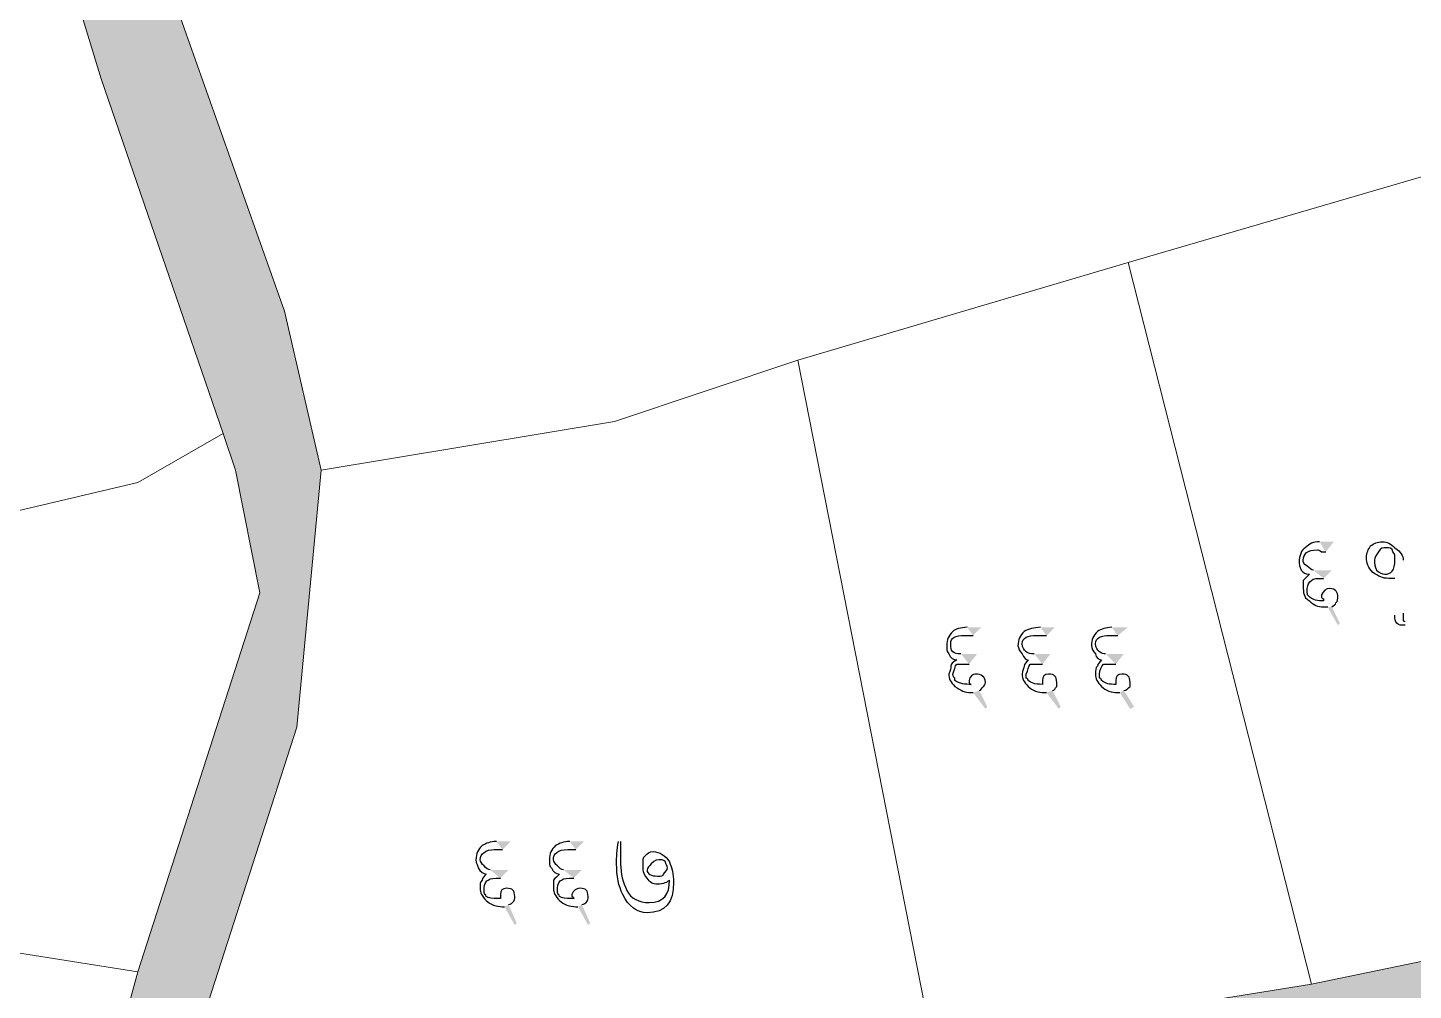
# Model space of a CAD drawing. Header units: metres. Extents: x 345912 to 349030, y 3061206 to 3061792.
# Drawn here: x 345958.47 to 345993.01, y 3061323.17 to 3061347.15 of the extents above; entities that cross this region are included whole.
import ezdxf

# ---------------------------------------------------------------- set-up
doc = ezdxf.new("R2010")
doc.units = ezdxf.units.M
doc.header["$MEASUREMENT"] = 0
doc.layers.add('PDF5_Geometry', color=7, linetype='Continuous')
doc.layers.add('PDF5_Solid Fills', color=7, linetype='Continuous')

msp = doc.modelspace()

# ---------------------------------------------------------------- hatches: boundary and pattern name
at = {"layer": 'PDF5_Solid Fills', "true_color": 0xc3c3c3, "transparency": 33554531}
h = msp.add_hatch(color=9, dxfattribs=at)
h.paths.add_polyline_path([(346031.62094, 3061309.60243), (346025.52494, 3061309.29763), (346024.61054, 3061318.44163), (346023.69614, 3061323.62323), (346029.48734, 3061324.84243), (346029.79214, 3061324.84243), (346030.70654, 3061319.66083), (346031.01134, 3061315.69843)], flags=0)
h.paths.add_polyline_path([(346033.75454, 3061286.43763), (346027.35374, 3061286.13283), (346026.43934, 3061296.19123), (346032.84014, 3061296.19123)], flags=0)
h.paths.add_polyline_path([(346007.84654, 3061320.88003), (346001.75053, 3061319.66083), (346000.83614, 3061319.35603), (345993.21614, 3061318.13683), (345983.76734, 3061316.30803), (345983.46254, 3061316.30803), (345961.21214, 3061312.04083), (345962.12653, 3061318.13683), (345981.02414, 3061321.79443), (345990.47293, 3061323.31843), (345999.31213, 3061325.14723), (346008.45614, 3061326.67123)], flags=0)
h.paths.add_polyline_path([(346037.41214, 3061326.36643), (346034.05934, 3061325.75683), (346034.05934, 3061326.06163), (346033.75454, 3061328.80483), (346037.10734, 3061329.41443)], flags=0)
h.paths.add_polyline_path([(346023.69614, 3061323.62323), (346015.46654, 3061322.09923), (346015.16174, 3061322.09923), (346014.85694, 3061322.09923), (346014.24734, 3061321.79443), (346007.84654, 3061320.88003), (346008.45614, 3061326.67123), (346018.81934, 3061328.80483), (346019.12414, 3061328.80483), (346019.42893, 3061329.10963), (346019.73374, 3061329.10963), (346020.03854, 3061329.10963), (346022.47694, 3061329.71923)], flags=0)
h.paths.add_polyline_path([(346029.48734, 3061324.84243), (346023.69614, 3061323.62323), (346022.47694, 3061329.71923), (346026.74414, 3061330.63363), (346028.57294, 3061330.93843), (346029.18254, 3061325.14723)], flags=0)
h.paths.add_polyline_path([(346033.75454, 3061328.80483), (346034.05934, 3061326.06163), (346034.05934, 3061325.75683), (346029.48734, 3061324.84243), (346029.18254, 3061325.14723), (346028.57294, 3061330.93843), (346030.70654, 3061331.24323), (346033.44974, 3061331.54803), (346033.44974, 3061330.93843)], flags=0)
h.paths.add_polyline_path([(346037.10734, 3061329.41443), (346033.75454, 3061328.80483), (346033.44974, 3061330.93843), (346033.44974, 3061331.54803), (346036.80254, 3061332.15763)], flags=0)
h.paths.add_polyline_path([(346125.80414, 3061271.19763), (346124.88974, 3061272.41683), (346122.14653, 3061274.85523), (346119.70814, 3061275.16003), (346113.61213, 3061277.29363), (346104.46814, 3061280.03683), (346097.76254, 3061281.56083), (346092.58094, 3061281.56083), (346089.53293, 3061281.25603), (346087.39933, 3061280.34163), (346079.16973, 3061276.07443), (346073.07373, 3061271.80723), (346070.94013, 3061271.19763), (345957.24973, 3061271.19763), (345956.94494, 3061272.41683), (345956.94494, 3061274.55043), (345957.85933, 3061287.96163), (345958.16414, 3061289.79043), (345958.16414, 3061296.19123), (345958.46894, 3061304.42083), (345959.38333, 3061311.12643), (345960.29774, 3061314.78403), (345960.29774, 3061320.27043), (345961.21214, 3061323.62323), (345964.26013, 3061333.07203), (345963.65053, 3061336.12003), (345963.34574, 3061337.03443), (345960.29774, 3061345.87363), (345956.94494, 3061356.84643), (345952.67774, 3061370.56243), (345952.67774, 3061373.91523), (345952.67774, 3061381.23043), (345949.93454, 3061391.59363), (345947.80094, 3061402.87124), (345945.05773, 3061411.40564), (345943.53373, 3061414.45363), (345940.48573, 3061418.11124), (345936.82814, 3061421.76883), (345932.86573, 3061427.56003), (345926.16013, 3061436.70403), (345924.63614, 3061440.36163), (345918.54013, 3061442.49523), (345914.57773, 3061443.40963), (345915.49213, 3061444.62883), (345924.33133, 3061441.88564), (345924.94094, 3061442.80003), (345924.33133, 3061448.28643), (345920.97853, 3061460.17363), (345917.32094, 3061466.87923), (345919.14974, 3061468.09844), (345923.11213, 3061460.47844), (345924.33133, 3061455.90643), (345926.46493, 3061446.76243), (345927.07454, 3061438.83763), (345930.12254, 3061435.18003), (345931.64653, 3061432.43683), (345936.82814, 3061424.81683), (345942.31454, 3061418.41603), (345944.75293, 3061415.06323), (345947.80094, 3061408.66243), (345949.93454, 3061401.04243), (345950.54414, 3061396.47043), (345954.20174, 3061382.14483), (345954.81134, 3061373.91523), (345955.11613, 3061371.17203), (345959.68814, 3061354.71283), (345964.86973, 3061340.08243), (345965.78414, 3061336.12003), (345965.17454, 3061329.71923), (345962.43134, 3061321.18483), (345962.12653, 3061318.13683), (345961.21214, 3061312.04083), (345960.90734, 3061307.77363), (345959.99293, 3061299.23923), (345959.68814, 3061287.65683), (345959.68814, 3061286.74243), (345959.38333, 3061285.52323), (345959.07854, 3061279.73203), (345958.77373, 3061275.46483), (345959.07854, 3061273.02643), (345959.38333, 3061271.19763), (346064.84414, 3061271.19763), (346065.75853, 3061271.50243), (346070.33053, 3061272.72163), (346075.20734, 3061274.85523), (346078.56013, 3061277.29363), (346085.87534, 3061281.25603), (346086.48494, 3061281.56083), (346087.39933, 3061281.86563), (346090.44734, 3061282.78003), (346097.45774, 3061282.78003), (346105.99214, 3061280.95123), (346116.05054, 3061278.20803), (346117.87933, 3061277.29363), (346118.79373, 3061276.98883), (346124.88974, 3061274.55043), (346127.32814, 3061272.41683), (346127.63293, 3061272.11203), (346128.24254, 3061271.19763)], flags=0)
h.paths.add_polyline_path([(346032.84014, 3061296.19123), (346026.43934, 3061296.19123), (346025.52494, 3061309.29763), (346031.62094, 3061309.60243), (346031.92574, 3061307.77363), (346032.53534, 3061298.02003)], flags=0)
h = msp.add_hatch(color=9, dxfattribs=at)
h.paths.add_polyline_path([(346031.62094, 3061309.60243), (346025.52494, 3061309.29763), (346024.61054, 3061318.44163), (346023.69614, 3061323.62323), (346029.48734, 3061324.84243), (346029.79214, 3061324.84243), (346030.70654, 3061319.66083), (346031.01134, 3061315.69843)], flags=0)
h.paths.add_polyline_path([(346033.75454, 3061286.43763), (346027.35374, 3061286.13283), (346026.43934, 3061296.19123), (346032.84014, 3061296.19123)], flags=0)
h.paths.add_polyline_path([(346007.84654, 3061320.88003), (346001.75053, 3061319.66083), (346000.83614, 3061319.35603), (345993.21614, 3061318.13683), (345983.76734, 3061316.30803), (345983.46254, 3061316.30803), (345961.21214, 3061312.04083), (345962.12653, 3061318.13683), (345981.02414, 3061321.79443), (345990.47293, 3061323.31843), (345999.31213, 3061325.14723), (346008.45614, 3061326.67123)], flags=0)
h.paths.add_polyline_path([(346037.41214, 3061326.36643), (346034.05934, 3061325.75683), (346034.05934, 3061326.06163), (346033.75454, 3061328.80483), (346037.10734, 3061329.41443)], flags=0)
h.paths.add_polyline_path([(346023.69614, 3061323.62323), (346015.46654, 3061322.09923), (346015.16174, 3061322.09923), (346014.85694, 3061322.09923), (346014.24734, 3061321.79443), (346007.84654, 3061320.88003), (346008.45614, 3061326.67123), (346018.81934, 3061328.80483), (346019.12414, 3061328.80483), (346019.42893, 3061329.10963), (346019.73374, 3061329.10963), (346020.03854, 3061329.10963), (346022.47694, 3061329.71923)], flags=0)
h.paths.add_polyline_path([(346029.48734, 3061324.84243), (346023.69614, 3061323.62323), (346022.47694, 3061329.71923), (346026.74414, 3061330.63363), (346028.57294, 3061330.93843), (346029.18254, 3061325.14723)], flags=0)
h.paths.add_polyline_path([(346033.75454, 3061328.80483), (346034.05934, 3061326.06163), (346034.05934, 3061325.75683), (346029.48734, 3061324.84243), (346029.18254, 3061325.14723), (346028.57294, 3061330.93843), (346030.70654, 3061331.24323), (346033.44974, 3061331.54803), (346033.44974, 3061330.93843)], flags=0)
h.paths.add_polyline_path([(346037.10734, 3061329.41443), (346033.75454, 3061328.80483), (346033.44974, 3061330.93843), (346033.44974, 3061331.54803), (346036.80254, 3061332.15763)], flags=0)
h.paths.add_polyline_path([(346125.80414, 3061271.19763), (346124.88974, 3061272.41683), (346122.14653, 3061274.85523), (346119.70814, 3061275.16003), (346113.61213, 3061277.29363), (346104.46814, 3061280.03683), (346097.76254, 3061281.56083), (346092.58094, 3061281.56083), (346089.53293, 3061281.25603), (346087.39933, 3061280.34163), (346079.16973, 3061276.07443), (346073.07373, 3061271.80723), (346070.94013, 3061271.19763), (345957.24973, 3061271.19763), (345956.94494, 3061272.41683), (345956.94494, 3061274.55043), (345957.85933, 3061287.96163), (345958.16414, 3061289.79043), (345958.16414, 3061296.19123), (345958.46894, 3061304.42083), (345959.38333, 3061311.12643), (345960.29774, 3061314.78403), (345960.29774, 3061320.27043), (345961.21214, 3061323.62323), (345964.26013, 3061333.07203), (345963.65053, 3061336.12003), (345963.34574, 3061337.03443), (345960.29774, 3061345.87363), (345956.94494, 3061356.84643), (345952.67774, 3061370.56243), (345952.67774, 3061373.91523), (345952.67774, 3061381.23043), (345949.93454, 3061391.59363), (345947.80094, 3061402.87124), (345945.05773, 3061411.40564), (345943.53373, 3061414.45363), (345940.48573, 3061418.11124), (345936.82814, 3061421.76883), (345932.86573, 3061427.56003), (345926.16013, 3061436.70403), (345924.63614, 3061440.36163), (345918.54013, 3061442.49523), (345914.57773, 3061443.40963), (345915.49213, 3061444.62883), (345924.33133, 3061441.88564), (345924.94094, 3061442.80003), (345924.33133, 3061448.28643), (345920.97853, 3061460.17363), (345917.32094, 3061466.87923), (345919.14974, 3061468.09844), (345923.11213, 3061460.47844), (345924.33133, 3061455.90643), (345926.46493, 3061446.76243), (345927.07454, 3061438.83763), (345930.12254, 3061435.18003), (345931.64653, 3061432.43683), (345936.82814, 3061424.81683), (345942.31454, 3061418.41603), (345944.75293, 3061415.06323), (345947.80094, 3061408.66243), (345949.93454, 3061401.04243), (345950.54414, 3061396.47043), (345954.20174, 3061382.14483), (345954.81134, 3061373.91523), (345955.11613, 3061371.17203), (345959.68814, 3061354.71283), (345964.86973, 3061340.08243), (345965.78414, 3061336.12003), (345965.17454, 3061329.71923), (345962.43134, 3061321.18483), (345962.12653, 3061318.13683), (345961.21214, 3061312.04083), (345960.90734, 3061307.77363), (345959.99293, 3061299.23923), (345959.68814, 3061287.65683), (345959.68814, 3061286.74243), (345959.38333, 3061285.52323), (345959.07854, 3061279.73203), (345958.77373, 3061275.46483), (345959.07854, 3061273.02643), (345959.38333, 3061271.19763), (346064.84414, 3061271.19763), (346065.75853, 3061271.50243), (346070.33053, 3061272.72163), (346075.20734, 3061274.85523), (346078.56013, 3061277.29363), (346085.87534, 3061281.25603), (346086.48494, 3061281.56083), (346087.39933, 3061281.86563), (346090.44734, 3061282.78003), (346097.45774, 3061282.78003), (346105.99214, 3061280.95123), (346116.05054, 3061278.20803), (346117.87933, 3061277.29363), (346118.79373, 3061276.98883), (346124.88974, 3061274.55043), (346127.32814, 3061272.41683), (346127.63293, 3061272.11203), (346128.24254, 3061271.19763)], flags=0)
h.paths.add_polyline_path([(346032.84014, 3061296.19123), (346026.43934, 3061296.19123), (346025.52494, 3061309.29763), (346031.62094, 3061309.60243), (346031.92574, 3061307.77363), (346032.53534, 3061298.02003)], flags=0)
at = {"layer": 'PDF5_Solid Fills', "transparency": 33554559}
h = msp.add_hatch(color=256, dxfattribs=at)
h.paths.add_polyline_path([(345990.82854, 3061334.08803), (345991.03174, 3061334.34203), (345990.67614, 3061334.34203)], flags=0)
h.paths.add_polyline_path([(345990.87934, 3061332.71643), (345991.13334, 3061332.25923), (345991.18414, 3061332.31003), (345990.98094, 3061332.71643)], flags=0)
h.paths.add_polyline_path([(345990.77774, 3061333.42763), (345990.98094, 3061333.63083), (345990.52374, 3061333.63083)], flags=0)
h.paths.add_polyline_path([(345992.75894, 3061333.88483), (345992.75894, 3061332.56403)], flags=0)
h.paths.add_polyline_path([(345992.80974, 3061332.36083), (345992.80974, 3061332.25923)], flags=0)
h.paths.add_polyline_path([(345994.02894, 3061333.42763), (345994.79094, 3061332.71643)], flags=0)
h.paths.add_polyline_path([(345994.74014, 3061332.25923), (345994.53694, 3061332.41163)], flags=0)
h.paths.add_polyline_path([(345994.63854, 3061332.76723), (345993.77494, 3061333.58003)], flags=0)
h = msp.add_hatch(color=256, dxfattribs=at)
h.paths.add_polyline_path([(345982.04013, 3061332.00523), (345982.24334, 3061332.20844), (345981.88774, 3061332.20844)], flags=0)
h.paths.add_polyline_path([(345982.04013, 3061330.58284), (345982.34494, 3061330.17645), (345982.39574, 3061330.22724), (345982.19254, 3061330.63365)], flags=0)
h.paths.add_polyline_path([(345981.93854, 3061331.29403), (345982.14174, 3061331.54803), (345981.73534, 3061331.54803)], flags=0)
h.paths.add_polyline_path([(345983.86894, 3061332.00523), (345984.07214, 3061332.20844), (345983.71653, 3061332.20844)], flags=0)
h.paths.add_polyline_path([(345983.86894, 3061330.58284), (345984.17373, 3061330.17645), (345984.22454, 3061330.22724), (345984.02134, 3061330.63365)], flags=0)
h.paths.add_polyline_path([(345983.76733, 3061331.29403), (345983.97054, 3061331.54803), (345983.56414, 3061331.54803)], flags=0)
h.paths.add_polyline_path([(345985.64694, 3061332.00523), (345985.90094, 3061332.20844), (345985.49454, 3061332.20844)], flags=0)
h.paths.add_polyline_path([(345985.69774, 3061330.58284), (345985.95174, 3061330.17645), (345986.05334, 3061330.22724), (345985.79933, 3061330.63365)], flags=0)
h.paths.add_polyline_path([(345985.59614, 3061331.29403), (345985.79933, 3061331.54803), (345985.34214, 3061331.54803)], flags=0)
h = msp.add_hatch(color=256, dxfattribs=at)
h.paths.add_polyline_path([(345970.30534, 3061326.67123), (345970.50854, 3061326.87443), (345970.15294, 3061326.87443)], flags=0)
h.paths.add_polyline_path([(345970.35614, 3061325.24883), (345970.61014, 3061324.79163), (345970.66094, 3061324.84243), (345970.45774, 3061325.29963)], flags=0)
h.paths.add_polyline_path([(345970.25454, 3061325.96003), (345970.45774, 3061326.16323), (345970.00054, 3061326.16323)], flags=0)
h.paths.add_polyline_path([(345972.13414, 3061326.67123), (345972.33734, 3061326.87443), (345971.98174, 3061326.87443)], flags=0)
h.paths.add_polyline_path([(345972.18494, 3061325.24883), (345972.43894, 3061324.79163), (345972.48974, 3061324.84243), (345972.28654, 3061325.29963)], flags=0)
h.paths.add_polyline_path([(345972.08334, 3061325.96003), (345972.28654, 3061326.16323), (345971.82934, 3061326.16323)], flags=0)
h.paths.add_polyline_path([(345973.20094, 3061326.87443), (345973.25174, 3061326.87443)], flags=0)
h.paths.add_polyline_path([(345974.47094, 3061325.90923), (345974.47094, 3061325.90923)], flags=0)

# ---------------------------------------------------------------- linework, layer by layer
at = {"layer": 'PDF5_Geometry', "lineweight": 9}
for points in [[(346070.94013, 3061271.19763), (345957.24973, 3061271.19763), (345956.94494, 3061272.41683), (345956.94494, 3061274.55043), (345957.85933, 3061287.96163), (345958.16414, 3061289.79043), (345958.16414, 3061296.19123), (345958.46894, 3061304.42083), (345959.38333, 3061311.12643), (345960.29774, 3061314.78403), (345960.29774, 3061320.27043), (345961.21214, 3061323.62323), (345964.26013, 3061333.07203), (345963.65053, 3061336.12003), (345963.34574, 3061337.03443), (345960.29774, 3061345.87363), (345956.94494, 3061356.84643), (345952.67774, 3061370.56243), (345952.67774, 3061373.91523), (345952.67774, 3061381.23043), (345949.93454, 3061391.59363), (345947.80094, 3061402.87124)], [(346070.94013, 3061271.19763), (345957.24973, 3061271.19763), (345956.94494, 3061272.41683), (345956.94494, 3061274.55043), (345957.85933, 3061287.96163), (345958.16414, 3061289.79043), (345958.16414, 3061296.19123), (345958.46894, 3061304.42083), (345959.38333, 3061311.12643), (345960.29774, 3061314.78403), (345960.29774, 3061320.27043), (345961.21214, 3061323.62323), (345964.26013, 3061333.07203), (345963.65053, 3061336.12003), (345963.34574, 3061337.03443), (345960.29774, 3061345.87363), (345956.94494, 3061356.84643), (345952.67774, 3061370.56243), (345952.67774, 3061373.91523), (345952.67774, 3061381.23043), (345949.93454, 3061391.59363), (345947.80094, 3061402.87124)], [(345949.93454, 3061401.04243), (345950.54414, 3061396.47043), (345954.20174, 3061382.14483), (345954.81134, 3061373.91523), (345955.11613, 3061371.17203), (345959.68814, 3061354.71283), (345964.86973, 3061340.08243), (345965.78414, 3061336.12003), (345965.17454, 3061329.71923), (345962.43134, 3061321.18483), (345962.12653, 3061318.13683), (345961.21214, 3061312.04083), (345960.90734, 3061307.77363), (345959.99293, 3061299.23923), (345959.68814, 3061287.65683), (345959.68814, 3061286.74243), (345959.38333, 3061285.52323), (345959.07854, 3061279.73203), (345958.77373, 3061275.46483), (345959.07854, 3061273.02643), (345959.38333, 3061271.19763), (346064.84414, 3061271.19763)], [(345949.93454, 3061401.04243), (345950.54414, 3061396.47043), (345954.20174, 3061382.14483), (345954.81134, 3061373.91523), (345955.11613, 3061371.17203), (345959.68814, 3061354.71283), (345964.86973, 3061340.08243), (345965.78414, 3061336.12003), (345965.17454, 3061329.71923), (345962.43134, 3061321.18483), (345962.12653, 3061318.13683), (345961.21214, 3061312.04083), (345960.90734, 3061307.77363), (345959.99293, 3061299.23923), (345959.68814, 3061287.65683), (345959.68814, 3061286.74243), (345959.38333, 3061285.52323), (345959.07854, 3061279.73203), (345958.77373, 3061275.46483), (345959.07854, 3061273.02643), (345959.38333, 3061271.19763), (346064.84414, 3061271.19763)]]:
    msp.add_lwpolyline(points, dxfattribs=at)
for points in [[(345984.37694, 3061396.16564), (345987.12013, 3061384.88803), (345987.72974, 3061381.23044), (345988.94894, 3061379.09683), (345990.47293, 3061373.61044), (345993.82574, 3061364.46645), (345993.21614, 3061343.43523), (345985.90094, 3061341.30164), (345977.67134, 3061338.86324), (345973.09934, 3061337.33925), (345965.78414, 3061336.12004), (345964.86974, 3061340.08243), (345959.68814, 3061354.71284), (345955.11614, 3061371.17205), (345954.81134, 3061373.91523), (345954.20174, 3061382.14485), (345958.16414, 3061383.66884), (345968.52734, 3061389.46004), (345984.07214, 3061397.38484)], [(345984.37694, 3061396.16564), (345987.12013, 3061384.88803), (345987.72974, 3061381.23044), (345988.94894, 3061379.09683), (345990.47293, 3061373.61044), (345993.82574, 3061364.46645), (345993.21614, 3061343.43523), (345985.90094, 3061341.30164), (345977.67134, 3061338.86324), (345973.09934, 3061337.33925), (345965.78414, 3061336.12004), (345964.86974, 3061340.08243), (345959.68814, 3061354.71284), (345955.11614, 3061371.17205), (345954.81134, 3061373.91523), (345954.20174, 3061382.14485), (345958.16414, 3061383.66884), (345968.52734, 3061389.46004), (345984.07214, 3061397.38484)], [(345963.34574, 3061337.03444), (345961.21214, 3061335.81523), (345956.03054, 3061334.59604), (345944.75294, 3061333.68164), (345935.60894, 3061335.20564), (345937.74254, 3061346.78803), (345937.74254, 3061350.44564), (345935.60894, 3061354.71284), (345933.78014, 3061370.25764), (345937.13294, 3061370.56243), (345941.09534, 3061371.78164), (345952.67774, 3061373.91523), (345952.67774, 3061370.56243), (345956.94494, 3061356.84645), (345960.29774, 3061345.87365)], [(345963.34574, 3061337.03444), (345961.21214, 3061335.81523), (345956.03054, 3061334.59604), (345944.75294, 3061333.68164), (345935.60894, 3061335.20564), (345937.74254, 3061346.78803), (345937.74254, 3061350.44564), (345935.60894, 3061354.71284), (345933.78014, 3061370.25764), (345937.13294, 3061370.56243), (345941.09534, 3061371.78164), (345952.67774, 3061373.91523), (345952.67774, 3061370.56243), (345956.94494, 3061356.84645), (345960.29774, 3061345.87365)], [(345995.04494, 3061341.91123), (345999.31214, 3061325.14724), (345990.47293, 3061323.31844), (345985.90094, 3061341.30164), (345993.21614, 3061343.43523), (345994.13054, 3061342.21604)], [(345995.04494, 3061341.91123), (345999.31214, 3061325.14724), (345990.47293, 3061323.31844), (345985.90094, 3061341.30164), (345993.21614, 3061343.43523), (345994.13054, 3061342.21604)], [(345990.47293, 3061323.31844), (345981.02414, 3061321.79444), (345977.67134, 3061338.86324), (345985.90094, 3061341.30164)], [(345990.47293, 3061323.31844), (345981.02414, 3061321.79444), (345977.67134, 3061338.86324), (345985.90094, 3061341.30164)], [(345981.02414, 3061321.79444), (345962.12654, 3061318.13683), (345962.43134, 3061321.18485), (345965.17454, 3061329.71925), (345965.78414, 3061336.12004), (345973.09934, 3061337.33925), (345977.67134, 3061338.86324)], [(345981.02414, 3061321.79444), (345962.12654, 3061318.13683), (345962.43134, 3061321.18485), (345965.17454, 3061329.71925), (345965.78414, 3061336.12004), (345973.09934, 3061337.33925), (345977.67134, 3061338.86324)], [(345961.21214, 3061323.62324), (345955.42094, 3061324.53764), (345935.60894, 3061325.75683), (345916.71134, 3061326.67123), (345922.50254, 3061330.93844), (345931.64654, 3061334.90085), (345935.60894, 3061335.20564), (345944.75294, 3061333.68164), (345956.03054, 3061334.59604), (345961.21214, 3061335.81523), (345963.34574, 3061337.03444), (345963.65054, 3061336.12004), (345964.26014, 3061333.07205)], [(345961.21214, 3061323.62324), (345955.42094, 3061324.53764), (345935.60894, 3061325.75683), (345916.71134, 3061326.67123), (345922.50254, 3061330.93844), (345931.64654, 3061334.90085), (345935.60894, 3061335.20564), (345944.75294, 3061333.68164), (345956.03054, 3061334.59604), (345961.21214, 3061335.81523), (345963.34574, 3061337.03444), (345963.65054, 3061336.12004), (345964.26014, 3061333.07205)], [(345961.21214, 3061323.62324), (345960.29774, 3061320.27044), (345940.48574, 3061321.79444), (345922.50254, 3061323.01365), (345920.97854, 3061320.88004), (345920.97854, 3061313.56485), (345911.83454, 3061313.56485), (345911.83454, 3061323.31844), (345912.74894, 3061323.92803), (345914.27294, 3061325.14724), (345916.71134, 3061326.67123), (345935.60894, 3061325.75683), (345955.42094, 3061324.53764)], [(345961.21214, 3061323.62324), (345960.29774, 3061320.27044), (345940.48574, 3061321.79444), (345922.50254, 3061323.01365), (345920.97854, 3061320.88004), (345920.97854, 3061313.56485), (345911.83454, 3061313.56485), (345911.83454, 3061323.31844), (345912.74894, 3061323.92803), (345914.27294, 3061325.14724), (345916.71134, 3061326.67123), (345935.60894, 3061325.75683), (345955.42094, 3061324.53764)], [(346007.84654, 3061320.88003), (346001.75053, 3061319.66083), (346000.83614, 3061319.35603), (345993.21614, 3061318.13683), (345983.76734, 3061316.30803), (345983.46254, 3061316.30803), (345961.21214, 3061312.04083), (345962.12653, 3061318.13683), (345981.02414, 3061321.79443), (345990.47293, 3061323.31843), (345999.31213, 3061325.14723), (346008.45614, 3061326.67123)], [(346007.84654, 3061320.88003), (346001.75053, 3061319.66083), (346000.83614, 3061319.35603), (345993.21614, 3061318.13683), (345983.76734, 3061316.30803), (345983.46254, 3061316.30803), (345961.21214, 3061312.04083), (345962.12653, 3061318.13683), (345981.02414, 3061321.79443), (345990.47293, 3061323.31843), (345999.31213, 3061325.14723), (346008.45614, 3061326.67123)]]:
    msp.add_lwpolyline(points, close=True, dxfattribs=at)
at = {"layer": 'PDF5_Geometry', "lineweight": 25}
for points in [[(345990.32054, 3061334.18963), (345990.21894, 3061334.13883), (345990.16814, 3061333.98643), (345990.16814, 3061333.83403)], [(345990.26974, 3061333.88483), (345990.26974, 3061334.03723), (345990.37134, 3061334.13883), (345990.62534, 3061334.13883)], [(345990.67614, 3061334.34203), (345990.52374, 3061334.34203), (345990.42214, 3061334.29123), (345990.32054, 3061334.18963)], [(345990.62534, 3061334.13883), (345990.62534, 3061334.13883), (345990.67614, 3061334.13883), (345990.72694, 3061334.08803)], [(345990.72694, 3061334.08803), (345990.77774, 3061334.08803), (345990.82854, 3061334.08803), (345990.82854, 3061334.08803)], [(345991.84454, 3061333.93563), (345991.84454, 3061334.08803), (345991.89534, 3061334.13883), (345991.94614, 3061334.24043)], [(345991.94614, 3061334.24043), (345992.04774, 3061334.29123), (345992.09854, 3061334.34203), (345992.25094, 3061334.34203)], [(345992.14934, 3061334.08803), (345992.09854, 3061334.03723), (345992.04774, 3061333.93563), (345992.04774, 3061333.88483)], [(345992.35254, 3061334.18963), (345992.25094, 3061334.18963), (345992.20014, 3061334.18963), (345992.14934, 3061334.08803)], [(345992.25094, 3061334.34203), (345992.35254, 3061334.34203), (345992.45414, 3061334.29123), (345992.55574, 3061334.18963)], [(345992.50494, 3061334.08803), (345992.50494, 3061334.18963), (345992.40334, 3061334.18963), (345992.35254, 3061334.18963)], [(345992.55574, 3061333.88483), (345992.55574, 3061333.98643), (345992.55574, 3061334.03723), (345992.50494, 3061334.08803)], [(345992.55574, 3061334.18963), (345992.70814, 3061334.08803), (345992.75894, 3061333.98643), (345992.75894, 3061333.88483)], [(345990.16814, 3061333.83403), (345990.16814, 3061333.78323), (345990.16814, 3061333.73243), (345990.21894, 3061333.63083)], [(345990.37134, 3061333.73243), (345990.26974, 3061333.78323), (345990.26974, 3061333.83403), (345990.26974, 3061333.88483)], [(345990.52374, 3061333.63083), (345990.47294, 3061333.63083), (345990.42214, 3061333.68163), (345990.37134, 3061333.73243)], [(345991.99694, 3061333.58003), (345991.89534, 3061333.68163), (345991.84454, 3061333.83403), (345991.84454, 3061333.93563)], [(345992.04774, 3061333.88483), (345992.04774, 3061333.78323), (345992.04774, 3061333.73243), (345992.09854, 3061333.63083)], [(345992.30174, 3061333.52923), (345992.45414, 3061333.52923), (345992.55574, 3061333.63083), (345992.55574, 3061333.88483)], [(345990.21894, 3061333.63083), (345990.26974, 3061333.58003), (345990.32054, 3061333.52923), (345990.42214, 3061333.52923)], [(345990.42214, 3061333.52923), (345990.37134, 3061333.47843), (345990.32054, 3061333.42763), (345990.26974, 3061333.37683)], [(345990.26974, 3061333.37683), (345990.26974, 3061333.32603), (345990.26974, 3061333.27523), (345990.26974, 3061333.17363)], [(345990.37134, 3061333.17363), (345990.37134, 3061333.27523), (345990.42214, 3061333.32603), (345990.47294, 3061333.37683)], [(345990.47294, 3061333.37683), (345990.52374, 3061333.42763), (345990.62534, 3061333.42763), (345990.77774, 3061333.42763)], [(345992.40334, 3061333.42763), (345992.25094, 3061333.42763), (345992.14934, 3061333.47843), (345991.99694, 3061333.58003)], [(345992.09854, 3061333.63083), (345992.14934, 3061333.58003), (345992.25094, 3061333.52923), (345992.30174, 3061333.52923)], [(345992.55574, 3061333.42763), (345992.50494, 3061333.42763), (345992.45414, 3061333.42763), (345992.40334, 3061333.42763)], [(345990.26974, 3061333.17363), (345990.26974, 3061333.02123), (345990.32054, 3061332.91963), (345990.42214, 3061332.86883)], [(345990.37134, 3061333.07203), (345990.37134, 3061333.12283), (345990.37134, 3061333.12283), (345990.37134, 3061333.17363)], [(345990.42214, 3061332.97043), (345990.37134, 3061333.02123), (345990.37134, 3061333.02123), (345990.37134, 3061333.07203)], [(345990.93014, 3061333.17363), (345990.82854, 3061333.17363), (345990.77774, 3061333.12283), (345990.72694, 3061333.02123)], [(345990.72694, 3061333.02123), (345990.72694, 3061332.97043), (345990.72694, 3061332.97043), (345990.72694, 3061332.97043)], [(345991.13334, 3061332.97043), (345991.13334, 3061333.07203), (345991.08254, 3061333.17363), (345990.93014, 3061333.17363)], [(345990.72694, 3061332.86883), (345990.57454, 3061332.86883), (345990.47294, 3061332.91963), (345990.42214, 3061332.97043)], [(345990.42214, 3061332.86883), (345990.52374, 3061332.76723), (345990.62534, 3061332.71643), (345990.77774, 3061332.71643)], [(345990.72694, 3061332.97043), (345990.72694, 3061332.97043), (345990.72694, 3061332.91963), (345990.77774, 3061332.91963)], [(345990.77774, 3061332.86883), (345990.77774, 3061332.86883), (345990.72694, 3061332.86883), (345990.72694, 3061332.86883)], [(345990.77774, 3061332.91963), (345990.77774, 3061332.91963), (345990.77774, 3061332.91963), (345990.77774, 3061332.86883)], [(345990.77774, 3061332.71643), (345990.82854, 3061332.71643), (345990.82854, 3061332.71643), (345990.87934, 3061332.71643)], [(345990.98094, 3061332.71643), (345991.03174, 3061332.76723), (345991.08254, 3061332.76723), (345991.08254, 3061332.81803)], [(345991.08254, 3061332.81803), (345991.13334, 3061332.86883), (345991.13334, 3061332.91963), (345991.13334, 3061332.97043)], [(345992.60654, 3061332.31003), (345992.55574, 3061332.36083), (345992.55574, 3061332.41163), (345992.55574, 3061332.51323)], [(345992.80974, 3061332.25923), (345992.70814, 3061332.25923), (345992.65734, 3061332.25923), (345992.60654, 3061332.31003)], [(345992.75894, 3061332.56403), (345992.75894, 3061332.46243), (345992.75894, 3061332.41163), (345992.75894, 3061332.41163)], [(345992.75894, 3061332.41163), (345992.75894, 3061332.36083), (345992.75894, 3061332.36083), (345992.80974, 3061332.36083)], [(345981.53214, 3061332.10683), (345981.43054, 3061332.00523), (345981.37974, 3061331.90365), (345981.37974, 3061331.75123)], [(345981.48134, 3061331.80205), (345981.48134, 3061331.95444), (345981.58293, 3061332.00523), (345981.83694, 3061332.00523)], [(345981.88774, 3061332.20844), (345981.73534, 3061332.20844), (345981.58293, 3061332.15764), (345981.53214, 3061332.10683)], [(345981.83694, 3061332.00523), (345981.83694, 3061332.00523), (345981.88774, 3061332.00523), (345981.93854, 3061332.00523)], [(345981.93854, 3061332.00523), (345981.98933, 3061332.00523), (345981.98933, 3061332.00523), (345982.04013, 3061332.00523)], [(345983.31013, 3061332.10683), (345983.20854, 3061332.00523), (345983.15774, 3061331.90365), (345983.15774, 3061331.75123)], [(345983.25933, 3061331.80205), (345983.25933, 3061331.95444), (345983.41174, 3061332.00523), (345983.61494, 3061332.00523)], [(345983.71653, 3061332.20844), (345983.56414, 3061332.20844), (345983.41174, 3061332.15764), (345983.31013, 3061332.10683)], [(345983.61494, 3061332.00523), (345983.66574, 3061332.00523), (345983.71653, 3061332.00523), (345983.76733, 3061332.00523)], [(345983.76733, 3061332.00523), (345983.81814, 3061332.00523), (345983.81814, 3061332.00523), (345983.86894, 3061332.00523)], [(345985.13894, 3061332.10683), (345985.03733, 3061332.00523), (345984.98653, 3061331.90365), (345984.98653, 3061331.75123)], [(345985.08814, 3061331.80205), (345985.08814, 3061331.95444), (345985.24054, 3061332.00523), (345985.44373, 3061332.00523)], [(345985.49454, 3061332.20844), (345985.34214, 3061332.20844), (345985.24054, 3061332.15764), (345985.13894, 3061332.10683)], [(345985.44373, 3061332.00523), (345985.49454, 3061332.00523), (345985.54534, 3061332.00523), (345985.59614, 3061332.00523)], [(345985.59614, 3061332.00523), (345985.59614, 3061332.00523), (345985.64694, 3061332.00523), (345985.64694, 3061332.00523)], [(345981.37974, 3061331.75123), (345981.37974, 3061331.70044), (345981.37974, 3061331.59884), (345981.43054, 3061331.54803)], [(345981.53214, 3061331.59884), (345981.48134, 3061331.64963), (345981.48134, 3061331.70044), (345981.48134, 3061331.80205)], [(345981.73534, 3061331.54803), (345981.63373, 3061331.54803), (345981.58293, 3061331.54803), (345981.53214, 3061331.59884)], [(345983.15774, 3061331.75123), (345983.15774, 3061331.70044), (345983.20854, 3061331.59884), (345983.25933, 3061331.54803)], [(345983.36094, 3061331.59884), (345983.31013, 3061331.64963), (345983.25933, 3061331.70044), (345983.25933, 3061331.80205)], [(345983.56414, 3061331.54803), (345983.46254, 3061331.54803), (345983.41174, 3061331.54803), (345983.36094, 3061331.59884)], [(345984.98653, 3061331.75123), (345984.98653, 3061331.70044), (345985.03733, 3061331.59884), (345985.08814, 3061331.54803)], [(345985.18974, 3061331.59884), (345985.13894, 3061331.64963), (345985.08814, 3061331.70044), (345985.08814, 3061331.80205)], [(345985.34214, 3061331.54803), (345985.29134, 3061331.54803), (345985.24054, 3061331.54803), (345985.18974, 3061331.59884)], [(345981.43054, 3061331.54803), (345981.48134, 3061331.44645), (345981.53214, 3061331.39564), (345981.63373, 3061331.39564)], [(345981.63373, 3061331.39564), (345981.53214, 3061331.34485), (345981.48134, 3061331.29403), (345981.48134, 3061331.24324)], [(345981.53214, 3061331.04004), (345981.58293, 3061331.14164), (345981.58293, 3061331.24324), (345981.63373, 3061331.29403)], [(345981.63373, 3061331.29403), (345981.68454, 3061331.29403), (345981.78614, 3061331.29403), (345981.93854, 3061331.29403)], [(345983.25933, 3061331.54803), (345983.31013, 3061331.44645), (345983.36094, 3061331.39564), (345983.41174, 3061331.39564)], [(345983.41174, 3061331.39564), (345983.36094, 3061331.34485), (345983.31013, 3061331.29403), (345983.31013, 3061331.24324)], [(345983.36094, 3061331.04004), (345983.41174, 3061331.14164), (345983.41174, 3061331.24324), (345983.46254, 3061331.29403)], [(345983.46254, 3061331.29403), (345983.51334, 3061331.29403), (345983.61494, 3061331.29403), (345983.76733, 3061331.29403)], [(345985.08814, 3061331.54803), (345985.08814, 3061331.44645), (345985.18974, 3061331.39564), (345985.24054, 3061331.39564)], [(345985.24054, 3061331.39564), (345985.18974, 3061331.34485), (345985.13894, 3061331.29403), (345985.13894, 3061331.24324)], [(345985.18974, 3061331.04004), (345985.18974, 3061331.14164), (345985.24054, 3061331.24324), (345985.29134, 3061331.29403)], [(345985.29134, 3061331.29403), (345985.34214, 3061331.29403), (345985.44373, 3061331.29403), (345985.59614, 3061331.29403)], [(345981.48134, 3061331.24324), (345981.48134, 3061331.19243), (345981.48134, 3061331.14164), (345981.43054, 3061331.04004)], [(345981.43054, 3061331.04004), (345981.43054, 3061330.93844), (345981.48134, 3061330.83683), (345981.58293, 3061330.73523)], [(345981.58293, 3061330.93844), (345981.53214, 3061330.98925), (345981.53214, 3061331.04004), (345981.53214, 3061331.04004)], [(345981.58293, 3061330.88764), (345981.58293, 3061330.88764), (345981.58293, 3061330.93844), (345981.58293, 3061330.93844)], [(345982.09094, 3061331.04004), (345982.04013, 3061331.04004), (345981.93854, 3061330.98925), (345981.93854, 3061330.88764)], [(345982.34494, 3061330.83683), (345982.34494, 3061330.98925), (345982.24334, 3061331.04004), (345982.09094, 3061331.04004)], [(345983.31013, 3061331.24324), (345983.31013, 3061331.19243), (345983.25933, 3061331.14164), (345983.25933, 3061331.04004)], [(345983.25933, 3061331.04004), (345983.25933, 3061330.93844), (345983.31013, 3061330.83683), (345983.41174, 3061330.73523)], [(345983.36094, 3061330.93844), (345983.36094, 3061330.98925), (345983.36094, 3061331.04004), (345983.36094, 3061331.04004)], [(345983.41174, 3061330.88764), (345983.41174, 3061330.88764), (345983.41174, 3061330.93844), (345983.36094, 3061330.93844)], [(345983.91974, 3061331.04004), (345983.81814, 3061331.04004), (345983.76733, 3061330.98925), (345983.76733, 3061330.88764)], [(345984.12293, 3061330.83683), (345984.12293, 3061330.98925), (345984.07214, 3061331.04004), (345983.91974, 3061331.04004)], [(345985.13894, 3061331.24324), (345985.08814, 3061331.19243), (345985.08814, 3061331.14164), (345985.08814, 3061331.04004)], [(345985.08814, 3061331.04004), (345985.08814, 3061330.93844), (345985.13894, 3061330.83683), (345985.24054, 3061330.73523)], [(345985.18974, 3061330.93844), (345985.18974, 3061330.98925), (345985.18974, 3061331.04004), (345985.18974, 3061331.04004)], [(345985.24054, 3061330.88764), (345985.24054, 3061330.88764), (345985.24054, 3061330.93844), (345985.18974, 3061330.93844)], [(345985.74854, 3061331.04004), (345985.64694, 3061331.04004), (345985.59614, 3061330.98925), (345985.59614, 3061330.88764)], [(345985.95174, 3061330.83683), (345985.95174, 3061330.98925), (345985.90094, 3061331.04004), (345985.74854, 3061331.04004)], [(345981.93854, 3061330.78604), (345981.78614, 3061330.78604), (345981.63373, 3061330.83683), (345981.58293, 3061330.88764)], [(345981.58293, 3061330.73523), (345981.73534, 3061330.63365), (345981.83694, 3061330.58284), (345981.98933, 3061330.58284)], [(345981.93854, 3061330.88764), (345981.93854, 3061330.83683), (345981.93854, 3061330.83683), (345981.93854, 3061330.83683)], [(345981.93854, 3061330.83683), (345981.93854, 3061330.78604), (345981.98933, 3061330.78604), (345981.98933, 3061330.78604)], [(345981.98933, 3061330.78604), (345981.93854, 3061330.78604), (345981.93854, 3061330.78604), (345981.93854, 3061330.78604)], [(345981.98933, 3061330.58284), (345982.04013, 3061330.58284), (345982.04013, 3061330.58284), (345982.04013, 3061330.58284)], [(345982.19254, 3061330.63365), (345982.24334, 3061330.63365), (345982.24334, 3061330.68444), (345982.29414, 3061330.73523)], [(345982.29414, 3061330.73523), (345982.29414, 3061330.73523), (345982.34494, 3061330.78604), (345982.34494, 3061330.83683)], [(345983.76733, 3061330.78604), (345983.56414, 3061330.78604), (345983.46254, 3061330.83683), (345983.41174, 3061330.88764)], [(345983.41174, 3061330.73523), (345983.51334, 3061330.63365), (345983.66574, 3061330.58284), (345983.81814, 3061330.58284)], [(345983.76733, 3061330.88764), (345983.76733, 3061330.83683), (345983.76733, 3061330.83683), (345983.76733, 3061330.83683)], [(345983.76733, 3061330.83683), (345983.76733, 3061330.78604), (345983.76733, 3061330.78604), (345983.76733, 3061330.78604)], [(345983.81814, 3061330.58284), (345983.81814, 3061330.58284), (345983.86894, 3061330.58284), (345983.86894, 3061330.58284)], [(345984.02134, 3061330.63365), (345984.07214, 3061330.63365), (345984.07214, 3061330.68444), (345984.12293, 3061330.73523)], [(345984.12293, 3061330.73523), (345984.12293, 3061330.73523), (345984.12293, 3061330.78604), (345984.12293, 3061330.83683)], [(345985.54534, 3061330.78604), (345985.39293, 3061330.78604), (345985.29134, 3061330.83683), (345985.24054, 3061330.88764)], [(345985.24054, 3061330.73523), (345985.34214, 3061330.63365), (345985.49454, 3061330.58284), (345985.64694, 3061330.58284)], [(345985.59614, 3061330.78604), (345985.59614, 3061330.78604), (345985.59614, 3061330.78604), (345985.54534, 3061330.78604)], [(345985.59614, 3061330.88764), (345985.59614, 3061330.83683), (345985.59614, 3061330.83683), (345985.59614, 3061330.83683)], [(345985.59614, 3061330.83683), (345985.59614, 3061330.78604), (345985.59614, 3061330.78604), (345985.59614, 3061330.78604)], [(345985.64694, 3061330.58284), (345985.64694, 3061330.58284), (345985.69774, 3061330.58284), (345985.69774, 3061330.58284)], [(345985.79933, 3061330.63365), (345985.85013, 3061330.63365), (345985.90094, 3061330.68444), (345985.95174, 3061330.73523)], [(345985.95174, 3061330.73523), (345985.95174, 3061330.73523), (345985.95174, 3061330.78604), (345985.95174, 3061330.83683)], [(345969.79734, 3061326.77283), (345969.69574, 3061326.67123), (345969.64494, 3061326.56963), (345969.64494, 3061326.41723)], [(345970.15294, 3061326.87443), (345970.00054, 3061326.87443), (345969.89894, 3061326.82363), (345969.79734, 3061326.77283)], [(345971.62614, 3061326.77283), (345971.52454, 3061326.67123), (345971.47374, 3061326.56963), (345971.47374, 3061326.41723)], [(345971.98174, 3061326.87443), (345971.82934, 3061326.87443), (345971.72774, 3061326.82363), (345971.62614, 3061326.77283)], [(345973.15014, 3061326.31563), (345973.15014, 3061326.46803), (345973.15014, 3061326.67123), (345973.20094, 3061326.87443)], [(345973.25174, 3061326.87443), (345973.25174, 3061326.82363), (345973.25174, 3061326.72203), (345973.25174, 3061326.56963)], [(345969.64494, 3061326.41723), (345969.64494, 3061326.31563), (345969.69574, 3061326.26483), (345969.69574, 3061326.21403)], [(345969.74654, 3061326.41723), (345969.74654, 3061326.56963), (345969.89894, 3061326.67123), (345970.10214, 3061326.67123)], [(345969.84814, 3061326.26483), (345969.79734, 3061326.31563), (345969.74654, 3061326.36643), (345969.74654, 3061326.41723)], [(345970.10214, 3061326.67123), (345970.15294, 3061326.67123), (345970.15294, 3061326.67123), (345970.20374, 3061326.67123)], [(345970.20374, 3061326.67123), (345970.25454, 3061326.67123), (345970.30534, 3061326.67123), (345970.30534, 3061326.67123)], [(345971.47374, 3061326.41723), (345971.47374, 3061326.31563), (345971.47374, 3061326.26483), (345971.52454, 3061326.21403)], [(345971.57534, 3061326.41723), (345971.57534, 3061326.56963), (345971.67694, 3061326.67123), (345971.93094, 3061326.67123)], [(345971.67694, 3061326.26483), (345971.62614, 3061326.31563), (345971.57534, 3061326.36643), (345971.57534, 3061326.41723)], [(345971.93094, 3061326.67123), (345971.98174, 3061326.67123), (345971.98174, 3061326.67123), (345972.03254, 3061326.67123)], [(345972.03254, 3061326.67123), (345972.08334, 3061326.67123), (345972.13414, 3061326.67123), (345972.13414, 3061326.67123)], [(345973.25174, 3061326.56963), (345973.25174, 3061326.46803), (345973.25174, 3061326.36643), (345973.25174, 3061326.31563)], [(345973.81054, 3061326.31563), (345973.81054, 3061326.41723), (345973.81054, 3061326.46803), (345973.86134, 3061326.51883)], [(345973.86134, 3061326.51883), (345973.91214, 3061326.56963), (345973.96294, 3061326.62043), (345974.06454, 3061326.62043)], [(345974.26774, 3061326.41723), (345974.16614, 3061326.41723), (345974.11534, 3061326.41723), (345974.01374, 3061326.31563)], [(345974.06454, 3061326.62043), (345974.21694, 3061326.62043), (345974.36934, 3061326.51883), (345974.47094, 3061326.36643)], [(345974.36934, 3061326.36643), (345974.31854, 3061326.41723), (345974.26774, 3061326.41723), (345974.26774, 3061326.41723)], [(345969.69574, 3061326.21403), (345969.74654, 3061326.11243), (345969.84814, 3061326.06163), (345969.89894, 3061326.06163)], [(345970.00054, 3061326.16323), (345969.94974, 3061326.16323), (345969.89894, 3061326.21403), (345969.84814, 3061326.26483)], [(345971.52454, 3061326.21403), (345971.57534, 3061326.11243), (345971.62614, 3061326.06163), (345971.72774, 3061326.06163)], [(345971.82934, 3061326.16323), (345971.77854, 3061326.16323), (345971.72774, 3061326.21403), (345971.67694, 3061326.26483)], [(345973.30254, 3061325.55363), (345973.20094, 3061325.75683), (345973.15014, 3061326.01083), (345973.15014, 3061326.31563)], [(345973.25174, 3061326.31563), (345973.25174, 3061326.06163), (345973.30254, 3061325.85843), (345973.40414, 3061325.65523)], [(345973.91214, 3061325.96003), (345973.81054, 3061326.06163), (345973.81054, 3061326.16323), (345973.81054, 3061326.31563)], [(345974.01374, 3061326.31563), (345973.96294, 3061326.26483), (345973.91214, 3061326.21403), (345973.91214, 3061326.16323)], [(345973.91214, 3061326.16323), (345973.91214, 3061326.06163), (345974.01374, 3061326.01083), (345974.16614, 3061326.01083)], [(345974.31854, 3061326.06163), (345974.36934, 3061326.11243), (345974.42014, 3061326.16323), (345974.42014, 3061326.21403)], [(345974.42014, 3061326.21403), (345974.42014, 3061326.26483), (345974.36934, 3061326.31563), (345974.36934, 3061326.36643)], [(345974.47094, 3061326.36643), (345974.52174, 3061326.21403), (345974.57254, 3061326.06163), (345974.57254, 3061325.85843)], [(345969.79734, 3061325.90923), (345969.74654, 3061325.85843), (345969.74654, 3061325.80763), (345969.74654, 3061325.70603)], [(345969.89894, 3061326.06163), (345969.84814, 3061326.01083), (345969.79734, 3061325.96003), (345969.79734, 3061325.90923)], [(345969.84814, 3061325.70603), (345969.84814, 3061325.80763), (345969.89894, 3061325.90923), (345969.94974, 3061325.90923)], [(345969.94974, 3061325.90923), (345970.00054, 3061325.96003), (345970.10214, 3061325.96003), (345970.25454, 3061325.96003)], [(345971.72774, 3061326.06163), (345971.67694, 3061326.01083), (345971.62614, 3061325.96003), (345971.57534, 3061325.90923)], [(345971.57534, 3061325.90923), (345971.57534, 3061325.85843), (345971.57534, 3061325.80763), (345971.57534, 3061325.70603)], [(345971.67694, 3061325.70603), (345971.67694, 3061325.80763), (345971.72774, 3061325.90923), (345971.77854, 3061325.90923)], [(345971.77854, 3061325.90923), (345971.82934, 3061325.96003), (345971.93094, 3061325.96003), (345972.08334, 3061325.96003)], [(345974.16614, 3061325.80763), (345974.06454, 3061325.80763), (345973.96294, 3061325.85843), (345973.91214, 3061325.96003)], [(345974.57254, 3061325.85843), (345974.57254, 3061325.35043), (345974.36934, 3061325.09643), (345973.91214, 3061325.09643)], [(345973.96294, 3061325.35043), (345974.31854, 3061325.35043), (345974.47094, 3061325.55363), (345974.47094, 3061325.90923)], [(345974.16614, 3061326.01083), (345974.26774, 3061326.01083), (345974.31854, 3061326.01083), (345974.31854, 3061326.06163)], [(345974.47094, 3061325.90923), (345974.42014, 3061325.85843), (345974.31854, 3061325.80763), (345974.16614, 3061325.80763)], [(345969.74654, 3061325.70603), (345969.74654, 3061325.60443), (345969.79734, 3061325.50283), (345969.89894, 3061325.40123)], [(345969.84814, 3061325.60443), (345969.84814, 3061325.65523), (345969.84814, 3061325.70603), (345969.84814, 3061325.70603)], [(345969.89894, 3061325.50283), (345969.89894, 3061325.55363), (345969.84814, 3061325.55363), (345969.84814, 3061325.60443)], [(345970.20374, 3061325.45203), (345970.05134, 3061325.45203), (345969.94974, 3061325.45203), (345969.89894, 3061325.50283)], [(345969.89894, 3061325.40123), (345970.00054, 3061325.29963), (345970.15294, 3061325.24883), (345970.30534, 3061325.24883)], [(345970.25454, 3061325.45203), (345970.25454, 3061325.45203), (345970.25454, 3061325.45203), (345970.20374, 3061325.45203)], [(345970.40694, 3061325.70603), (345970.30534, 3061325.70603), (345970.25454, 3061325.65523), (345970.25454, 3061325.55363)], [(345970.25454, 3061325.55363), (345970.25454, 3061325.55363), (345970.25454, 3061325.55363), (345970.25454, 3061325.50283)], [(345970.25454, 3061325.50283), (345970.25454, 3061325.50283), (345970.25454, 3061325.50283), (345970.25454, 3061325.45203)], [(345970.61014, 3061325.50283), (345970.61014, 3061325.65523), (345970.55934, 3061325.70603), (345970.40694, 3061325.70603)], [(345970.55934, 3061325.35043), (345970.61014, 3061325.40123), (345970.61014, 3061325.45203), (345970.61014, 3061325.50283)], [(345971.57534, 3061325.70603), (345971.57534, 3061325.60443), (345971.62614, 3061325.50283), (345971.72774, 3061325.40123)], [(345971.67694, 3061325.60443), (345971.67694, 3061325.65523), (345971.67694, 3061325.70603), (345971.67694, 3061325.70603)], [(345971.72774, 3061325.50283), (345971.72774, 3061325.55363), (345971.67694, 3061325.55363), (345971.67694, 3061325.60443)], [(345972.03254, 3061325.45203), (345971.88014, 3061325.45203), (345971.77854, 3061325.45203), (345971.72774, 3061325.50283)], [(345971.72774, 3061325.40123), (345971.82934, 3061325.29963), (345971.98174, 3061325.24883), (345972.13414, 3061325.24883)], [(345972.23574, 3061325.70603), (345972.13414, 3061325.70603), (345972.08334, 3061325.65523), (345972.03254, 3061325.55363)], [(345972.03254, 3061325.55363), (345972.03254, 3061325.55363), (345972.03254, 3061325.55363), (345972.03254, 3061325.50283)], [(345972.03254, 3061325.50283), (345972.03254, 3061325.50283), (345972.08334, 3061325.50283), (345972.08334, 3061325.45203)], [(345972.08334, 3061325.45203), (345972.08334, 3061325.45203), (345972.03254, 3061325.45203), (345972.03254, 3061325.45203)], [(345972.43894, 3061325.50283), (345972.43894, 3061325.65523), (345972.38814, 3061325.70603), (345972.23574, 3061325.70603)], [(345972.38814, 3061325.35043), (345972.43894, 3061325.40123), (345972.43894, 3061325.45203), (345972.43894, 3061325.50283)], [(345973.91214, 3061325.09643), (345973.65814, 3061325.09643), (345973.45494, 3061325.24883), (345973.30254, 3061325.55363)], [(345973.40414, 3061325.65523), (345973.50574, 3061325.45203), (345973.70894, 3061325.35043), (345973.96294, 3061325.35043)], [(345970.30534, 3061325.24883), (345970.30534, 3061325.24883), (345970.35614, 3061325.24883), (345970.35614, 3061325.24883)], [(345970.45774, 3061325.29963), (345970.50854, 3061325.29963), (345970.55934, 3061325.35043), (345970.55934, 3061325.35043)], [(345972.13414, 3061325.24883), (345972.13414, 3061325.24883), (345972.13414, 3061325.24883), (345972.18494, 3061325.24883)], [(345972.28654, 3061325.29963), (345972.33734, 3061325.29963), (345972.38814, 3061325.35043), (345972.38814, 3061325.35043)]]:
    msp.add_open_spline(points, degree=3, dxfattribs=at)

doc.saveas('drawing.dxf')
